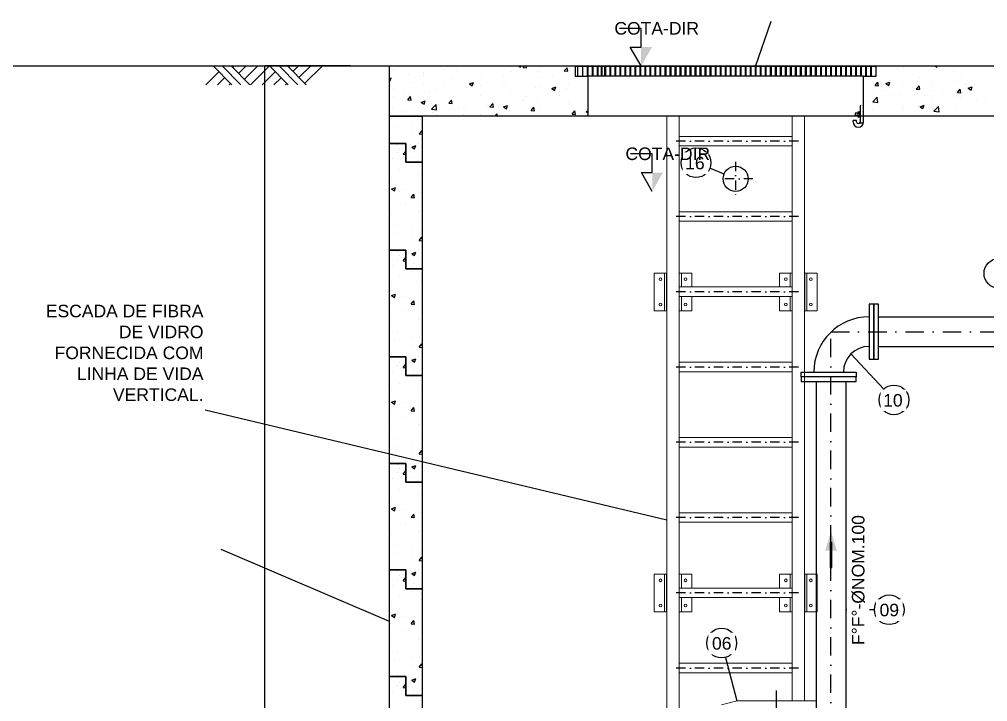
# Model space of a CAD drawing. Extents: x -160 to 364724, y -100 to 7353297.
# Drawn here: x 361505.7 to 361768, y 7349278.4 to 7349463.2 of the extents above; entities that cross this region are included whole.
import ezdxf
from ezdxf.enums import TextEntityAlignment as Align

# ---------------------------------------------------------------- set-up
doc = ezdxf.new("R2010")
doc.units = 0
doc.header["$LTSCALE"] = 5
for name, pattern in [('________________', [0]), ('HIDDEN', [0.375, 0.25, -0.125]), ('SGC_DASHDOT', [1, 0.5, -0.25, 0, -0.25])]:
    doc.linetypes.add(name, pattern=pattern)
for name, color, linetype in [('BOLA LM', 1, 'Continuous'), ('BOMBA', 1, 'Continuous'), ('FLANGES', 2, 'Continuous'), ('GER-SIMBOLOS', 1, 'Continuous'), ('PAREDE CONCRETO CORTE', 5, 'Continuous'), ('PAREDE-VISTA', 2, 'Continuous'), ('Q-PLATO', 5, 'Continuous'), ('SANC_COTAS', 1, 'Continuous'), ('SANC_TEXTO', 2, 'Continuous'), ('SGC-Conexoes (Linhas Externas)', 3, 'Continuous'), ('SGC-Eixos', 253, 'SGC_DASHDOT'), ('SGC-Tubos (Desenho Bifilar)', 3, 'Continuous'), ('TERRENO', 6, 'Continuous'), ('VEGETAÇÃO', 7, 'Continuous')]:
    doc.layers.add(name, color=color, linetype=linetype)
doc.layers.add('ESCADA', color=2, linetype='Continuous', lineweight=20)
doc.styles.add('R-80', font='arial.ttf')
doc.styles.get("Standard").update_dxf_attribs({"font": 'arial.ttf'})
doc.dimstyles.new('LEADER - 25', dxfattribs={"dimscale": 0.025, "dimtxt": 2, "dimasz": 1.5, "dimexe": 2, "dimexo": 1, "dimgap": 1, "dimtad": 1, "dimzin": 0, "dimtxsty": 'R-80', "dimcen": 0, "dimdle": 2, "dimclrd": 1, "dimclre": 1, "dimclrt": 2, "dimadec": 0, "dimazin": 0, "dimtfac": 0.5, "dimtmove": 2, "dimatfit": 3, "dimfxl": 1, "dimtolj": 1, "dimtzin": 0, "dimarcsym": 0})
doc.dimstyles.new('LEADER 25', dxfattribs={"dimscale": 0.025, "dimtxt": 2, "dimasz": 2, "dimexe": 2, "dimexo": 1, "dimgap": 1, "dimtad": 1, "dimdec": 0, "dimzin": 0, "dimdsep": 46, "dimtxsty": 'R-80', "dimcen": 0, "dimdle": 115, "dimclrd": 256, "dimclre": 256, "dimclrt": 256, "dimaunit": 1, "dimadec": 3, "dimazin": 0, "dimtfac": 0.5, "dimtdec": 0, "dimtmove": 2, "dimatfit": 3, "dimfxl": 1, "dimtolj": 1, "dimtzin": 0, "dimarcsym": 0})

msp = doc.modelspace()

# ---------------------------------------------------------------- hatches: boundary and pattern name
at = {"linetype": 'HIDDEN', "ltscale": 40}
for points in [[(361724.021, 7349319.257), (361725.595, 7349324.499), (361727.166, 7349319.256)], [(361725.362, 7349321.468), (361725.808, 7349321.456), (361725.807, 7349314.684), (361725.361, 7349314.695)]]:
    msp.add_hatch(color=256, dxfattribs=at).paths.add_polyline_path(points)

# ---------------------------------------------------------------- linework, layer by layer
for p, q in [((361725.362, 7349321.468), (361725.361, 7349314.695)), ((361725.808, 7349321.456), (361725.362, 7349321.468)), ((361725.807, 7349314.684), (361725.808, 7349321.456)), ((361725.361, 7349314.695), (361725.807, 7349314.684))]:
    msp.add_line(p, q, dxfattribs=at)
msp.add_solid([(361572.242, 7349450.52), (361572.246, 7349450.524), (361572.204, 7349450.558), (361572.208, 7349450.562)])
at = {"layer": 'BOLA LM'}
for p, q in [((361696.618, 7349421.247), (361692.755, 7349422.819)), ((361739.905, 7349363.027), (361731.003, 7349372.539)), ((361737.353, 7349303.274), (361729.602, 7349303.274)), ((361696.986, 7349290.348), (361700.048, 7349278.584))]:
    msp.add_line(p, q, dxfattribs=at)
for centre in [(361689.022, 7349424.338), (361771.083, 7349394.377), (361742.658, 7349360.085), (361741.382, 7349303.274), (361695.971, 7349294.248)]:
    msp.add_circle(centre, 4.03, dxfattribs=at)
at = {"layer": 'BOMBA'}
for p, q in [((361732.854, 7349437.779), (361732.174, 7349437.779)), ((361732.174, 7349437.779), (361732.174, 7349437.1)), ((361732.854, 7349438.106), (361732.854, 7349436.773)), ((361732.854, 7349438.106), (361733.329, 7349438.106)), ((361732.854, 7349437.773), (361733.329, 7349437.773)), ((361733.329, 7349438.153), (361733.329, 7349436.726)), ((361733.465, 7349438.153), (361733.329, 7349438.153)), ((361733.465, 7349439.614), (361733.465, 7349435.265)), ((361732.514, 7349435.741), (361731.563, 7349435.741)), ((361731.563, 7349435.401), (361731.563, 7349435.741)), ((361732.854, 7349437.1), (361732.174, 7349437.1)), ((361732.514, 7349435.401), (361732.514, 7349435.741)), ((361732.854, 7349437.106), (361733.329, 7349437.106)), ((361732.854, 7349436.773), (361733.329, 7349436.773)), ((361733.465, 7349436.726), (361733.329, 7349436.726)), ((361734.417, 7349435.401), (361734.417, 7349436.952)), ((361734.205, 7349435.061), (361733.669, 7349435.061))]:
    msp.add_line(p, q, dxfattribs=at)
at = {"layer": 'BOMBA', "linetype": '________________', "lineweight": 9}
for p, q in [((361700.048, 7349278.584), (361695.972, 7349277.492)), ((361700.048, 7349278.584), (361721.45, 7349278.584)), ((361721.584, 7349278.548), (361721.45, 7349278.584))]:
    msp.add_line(p, q, dxfattribs=at)
at = {"layer": 'BOMBA'}
for centre, radius, start, end in [((361732.922, 7349437.236), 0.544, 0, 90), ((361733.669, 7349439.614), 0.204, 90, 180), ((361734.213, 7349439.614), 0.204, 0, 90), ((361732.99, 7349435.401), 1.427, 180, 0), ((361732.99, 7349435.401), 0.476, 180, 0), ((361733.669, 7349435.265), 0.204, 180, 270), ((361734.205, 7349435.265), 0.204, 269.99997, 353.62064)]:
    msp.add_arc(centre, radius, start, end, dxfattribs=at)
at = {"layer": 'ESCADA'}
for p, q in [((361681.08, 7349436.952), (361681.08, 7349231.995)), ((361684.477, 7349436.952), (361684.477, 7349230.985)), ((361715.052, 7349436.952), (361715.052, 7349278.584)), ((361718.449, 7349436.952), (361718.449, 7349278.584)), ((361715.052, 7349431.449), (361684.477, 7349431.449)), ((361715.052, 7349428.867), (361684.477, 7349428.867)), ((361715.052, 7349411.065), (361684.477, 7349411.065)), ((361715.052, 7349408.483), (361684.477, 7349408.483)), ((361677.682, 7349394.452), (361681.08, 7349394.452)), ((361677.682, 7349384.261), (361677.682, 7349394.452)), ((361680.502, 7349384.261), (361680.502, 7349394.452)), ((361681.046, 7349384.261), (361681.046, 7349394.452)), ((361684.477, 7349394.452), (361687.874, 7349394.452)), ((361685.054, 7349390.681), (361685.054, 7349394.452)), ((361687.874, 7349394.452), (361687.874, 7349390.681)), ((361715.052, 7349394.452), (361711.655, 7349394.452)), ((361711.655, 7349394.452), (361711.655, 7349390.681)), ((361714.509, 7349390.681), (361714.509, 7349394.452)), ((361721.847, 7349394.452), (361718.449, 7349394.452)), ((361718.483, 7349384.261), (361718.483, 7349394.452)), ((361719.027, 7349384.261), (361719.027, 7349394.452)), ((361721.847, 7349384.261), (361721.847, 7349394.452)), ((361715.052, 7349390.681), (361684.477, 7349390.681)), ((361715.052, 7349388.099), (361684.477, 7349388.099)), ((361685.054, 7349384.261), (361685.054, 7349388.099)), ((361687.874, 7349388.099), (361687.874, 7349384.261)), ((361711.655, 7349388.099), (361711.655, 7349384.261)), ((361714.509, 7349384.261), (361714.509, 7349388.099)), ((361681.08, 7349384.261), (361677.682, 7349384.261)), ((361687.874, 7349384.261), (361684.477, 7349384.261)), ((361711.655, 7349384.261), (361715.052, 7349384.261)), ((361718.449, 7349384.261), (361721.847, 7349384.261)), ((361715.052, 7349370.298), (361684.477, 7349370.298)), ((361715.052, 7349367.716), (361684.477, 7349367.716)), ((361715.052, 7349349.914), (361684.477, 7349349.914)), ((361715.052, 7349347.332), (361684.477, 7349347.332)), ((361715.052, 7349329.531), (361684.477, 7349329.531)), ((361715.052, 7349326.949), (361684.477, 7349326.949)), ((361677.682, 7349312.918), (361681.08, 7349312.918)), ((361677.682, 7349302.726), (361677.682, 7349312.918)), ((361680.502, 7349302.726), (361680.502, 7349312.918)), ((361681.046, 7349302.726), (361681.046, 7349312.918)), ((361684.477, 7349312.918), (361687.874, 7349312.918)), ((361685.054, 7349309.147), (361685.054, 7349312.918)), ((361687.874, 7349312.918), (361687.874, 7349309.147)), ((361715.052, 7349312.918), (361711.655, 7349312.918)), ((361711.655, 7349312.918), (361711.655, 7349309.147)), ((361714.509, 7349309.147), (361714.509, 7349312.918)), ((361721.847, 7349312.918), (361718.449, 7349312.918)), ((361718.483, 7349302.726), (361718.483, 7349312.918)), ((361719.027, 7349302.726), (361719.027, 7349312.918)), ((361721.847, 7349302.726), (361721.847, 7349312.918)), ((361715.052, 7349309.147), (361684.477, 7349309.147)), ((361715.052, 7349306.565), (361684.477, 7349306.565)), ((361685.054, 7349302.726), (361685.054, 7349306.565)), ((361687.874, 7349306.565), (361687.874, 7349302.726)), ((361711.655, 7349306.565), (361711.655, 7349302.726)), ((361714.509, 7349302.726), (361714.509, 7349306.565)), ((361681.08, 7349302.726), (361677.682, 7349302.726)), ((361687.874, 7349302.726), (361684.477, 7349302.726)), ((361711.655, 7349302.726), (361715.052, 7349302.726)), ((361718.449, 7349302.726), (361721.847, 7349302.726)), ((361715.052, 7349288.763), (361684.477, 7349288.763)), ((361715.052, 7349286.182), (361684.477, 7349286.182))]:
    msp.add_line(p, q, dxfattribs=at)
for centre in [(361679.381, 7349392.771), (361686.175, 7349392.771), (361713.354, 7349392.771), (361720.148, 7349392.771), (361679.381, 7349385.942), (361686.175, 7349385.942), (361713.354, 7349385.942), (361720.148, 7349385.942), (361679.381, 7349311.237), (361686.175, 7349311.237), (361713.354, 7349311.237), (361720.148, 7349311.237), (361679.381, 7349304.408), (361686.175, 7349304.408), (361713.354, 7349304.408), (361720.148, 7349304.408)]:
    msp.add_circle(centre, 0.374, dxfattribs=at)
at = {"layer": 'FLANGES'}
for p, q in [((361737.195, 7349386.052), (361735.904, 7349386.052)), ((361735.904, 7349386.052), (361735.904, 7349371.104)), ((361738.486, 7349386.052), (361737.195, 7349386.052)), ((361737.195, 7349386.052), (361737.195, 7349371.104)), ((361737.195, 7349371.104), (361737.195, 7349386.052)), ((361738.486, 7349371.104), (361738.486, 7349386.052)), ((361735.904, 7349371.104), (361737.195, 7349371.104)), ((361737.195, 7349371.104), (361738.486, 7349371.104)), ((361717.49, 7349366.348), (361717.49, 7349367.639)), ((361717.49, 7349367.639), (361732.438, 7349367.639)), ((361732.438, 7349367.639), (361732.438, 7349366.348)), ((361717.49, 7349366.348), (361717.49, 7349365.057)), ((361732.438, 7349366.348), (361717.49, 7349366.348)), ((361732.438, 7349366.348), (361717.49, 7349366.348)), ((361717.49, 7349365.057), (361732.438, 7349365.057)), ((361732.438, 7349365.057), (361732.438, 7349366.348))]:
    msp.add_line(p, q, dxfattribs=at)
at = {"layer": 'GER-SIMBOLOS', "linetype": 'Continuous'}
for p, q in [((361674.153, 7349460.733), (361668.268, 7349460.733)), ((361674.153, 7349450.541), (361671.211, 7349455.637)), ((361671.211, 7349455.637), (361674.153, 7349455.637)), ((361677.155, 7349426.76), (361671.271, 7349426.76)), ((361677.155, 7349416.569), (361674.213, 7349421.664)), ((361674.213, 7349421.664), (361677.155, 7349421.664))]:
    msp.add_line(p, q, dxfattribs=at)
at = {"layer": 'GER-SIMBOLOS'}
for p, q in [((361674.153, 7349455.637), (361674.153, 7349460.733)), ((361556.237, 7349445.445), (361559.743, 7349448.951)), ((361563.264, 7349445.445), (361558.168, 7349450.541)), ((361565.741, 7349445.445), (361560.645, 7349450.541)), ((361568.182, 7349445.445), (361563.086, 7349450.541)), ((361563.597, 7349450.192), (361563.946, 7349450.541)), ((361565.179, 7349448.61), (361567.11, 7349450.541)), ((361566.762, 7349447.028), (361570.275, 7349450.541)), ((361568.344, 7349445.445), (361573.44, 7349450.541)), ((361571.524, 7349445.445), (361575.03, 7349448.951)), ((361578.536, 7349445.445), (361573.44, 7349450.541)), ((361581.156, 7349445.445), (361576.06, 7349450.541)), ((361583.418, 7349445.445), (361578.322, 7349450.541)), ((361579.84, 7349449.023), (361581.358, 7349450.541)), ((361581.423, 7349447.441), (361584.637, 7349450.541)), ((361583.005, 7349445.858), (361587.86, 7349450.541)), ((361559.401, 7349445.445), (361561.325, 7349447.369)), ((361562.566, 7349445.445), (361562.907, 7349445.786)), ((361574.689, 7349445.445), (361576.612, 7349447.369)), ((361577.853, 7349445.445), (361578.195, 7349445.786)), ((361677.155, 7349421.664), (361677.155, 7349426.76))]:
    msp.add_line(p, q, dxfattribs=at)
at = {"layer": 'GER-SIMBOLOS', "linetype": 'Continuous'}
for points in [[(361674.153, 7349455.637), (361677.095, 7349455.637), (361674.153, 7349450.541)], [(361677.155, 7349421.664), (361680.097, 7349421.664), (361677.155, 7349416.569)]]:
    msp.add_solid(points, dxfattribs=at)
at = {"layer": 'PAREDE CONCRETO CORTE'}
for p, q in [((361606, 7349436.952), (361606, 7349450.541)), ((361606, 7349450.541), (361656.279, 7349450.541)), ((361656.279, 7349450.541), (361656.279, 7349447.823)), ((361737.814, 7349447.823), (361737.814, 7349450.541)), ((361737.814, 7349450.541), (361793.474, 7349450.541)), ((361656.279, 7349447.823), (361659.677, 7349447.823)), ((361659.677, 7349447.823), (361659.677, 7349436.952)), ((361734.417, 7349436.952), (361734.417, 7349447.823)), ((361734.417, 7349447.823), (361737.814, 7349447.823)), ((361659.677, 7349436.952), (361606, 7349436.952)), ((361606, 7349429.538), (361606, 7349436.952)), ((361606, 7349436.952), (361610.416, 7349436.952)), ((361610.416, 7349436.952), (361610.416, 7349436.952)), ((361610.416, 7349436.952), (361614.833, 7349436.952)), ((361614.833, 7349436.952), (361614.833, 7349424.442)), ((361659.677, 7349436.952), (361659.677, 7349436.952)), ((361793.474, 7349436.952), (361734.417, 7349436.952)), ((361610.416, 7349429.538), (361606, 7349429.538)), ((361606, 7349400.661), (361606, 7349429.538)), ((361606, 7349429.538), (361610.416, 7349429.538)), ((361610.416, 7349424.442), (361610.416, 7349429.538)), ((361610.416, 7349429.538), (361610.416, 7349424.442)), ((361614.833, 7349424.442), (361610.416, 7349424.442)), ((361610.416, 7349424.442), (361614.833, 7349424.442)), ((361614.833, 7349424.442), (361614.833, 7349395.566)), ((361606, 7349371.785), (361606, 7349400.661)), ((361606, 7349400.661), (361610.416, 7349400.661)), ((361610.416, 7349400.661), (361606, 7349400.661)), ((361610.416, 7349400.661), (361610.416, 7349395.566)), ((361610.416, 7349395.566), (361610.416, 7349400.661)), ((361610.416, 7349395.566), (361614.833, 7349395.566)), ((361614.833, 7349395.566), (361610.416, 7349395.566)), ((361614.833, 7349395.566), (361614.833, 7349366.689)), ((361606, 7349342.908), (361606, 7349371.785)), ((361606, 7349371.785), (361610.416, 7349371.785)), ((361610.416, 7349371.785), (361606, 7349371.785)), ((361610.416, 7349371.785), (361610.416, 7349366.689)), ((361610.416, 7349366.689), (361610.416, 7349371.785)), ((361610.416, 7349366.689), (361614.833, 7349366.689)), ((361614.833, 7349366.689), (361610.416, 7349366.689)), ((361614.833, 7349366.689), (361614.833, 7349337.812)), ((361606, 7349314.031), (361606, 7349342.908)), ((361606, 7349342.908), (361610.416, 7349342.908)), ((361610.416, 7349342.908), (361606, 7349342.908)), ((361610.416, 7349342.908), (361610.416, 7349337.812)), ((361610.416, 7349337.812), (361610.416, 7349342.908)), ((361610.416, 7349337.812), (361614.833, 7349337.812)), ((361614.833, 7349337.812), (361610.416, 7349337.812)), ((361614.833, 7349337.812), (361614.833, 7349308.935)), ((361610.416, 7349314.031), (361606, 7349314.031)), ((361606, 7349285.154), (361606, 7349314.031)), ((361606, 7349314.031), (361610.416, 7349314.031)), ((361610.416, 7349308.935), (361610.416, 7349314.031)), ((361610.416, 7349314.031), (361610.416, 7349308.935)), ((361614.833, 7349308.935), (361610.416, 7349308.935)), ((361610.416, 7349308.935), (361614.833, 7349308.935)), ((361614.833, 7349308.935), (361614.833, 7349280.059)), ((361606, 7349256.278), (361606, 7349285.154)), ((361606, 7349285.154), (361610.416, 7349285.154)), ((361610.416, 7349285.154), (361606, 7349285.154)), ((361610.416, 7349285.154), (361610.416, 7349280.059)), ((361610.416, 7349280.059), (361610.416, 7349285.154)), ((361610.416, 7349280.059), (361614.833, 7349280.059)), ((361614.833, 7349280.059), (361610.416, 7349280.059)), ((361614.833, 7349280.059), (361614.833, 7349251.182))]:
    msp.add_line(p, q, dxfattribs=at)
at = {"layer": 'PAREDE-VISTA'}
for p, q in [((361656.279, 7349450.541), (361737.814, 7349450.541)), ((361656.279, 7349450.405), (361656.279, 7349450.541)), ((361737.814, 7349450.405), (361656.279, 7349450.405)), ((361657.027, 7349450.405), (361656.891, 7349450.405)), ((361656.891, 7349450.405), (361656.891, 7349447.823)), ((361657.027, 7349447.823), (361657.027, 7349450.405)), ((361658.386, 7349450.405), (361658.25, 7349450.405)), ((361658.25, 7349450.405), (361658.25, 7349447.823)), ((361658.386, 7349447.823), (361658.386, 7349450.405)), ((361659.609, 7349447.823), (361659.609, 7349450.405)), ((361659.609, 7349450.405), (361659.745, 7349450.405)), ((361659.745, 7349450.405), (361659.745, 7349447.823)), ((361660.968, 7349447.823), (361660.968, 7349450.405)), ((361660.968, 7349450.405), (361661.104, 7349450.405)), ((361661.104, 7349450.405), (361661.104, 7349447.823)), ((361662.327, 7349447.823), (361662.327, 7349450.405)), ((361662.327, 7349450.405), (361662.462, 7349450.405)), ((361662.462, 7349450.405), (361662.462, 7349447.823)), ((361663.386, 7349447.823), (361663.386, 7349450.405)), ((361663.386, 7349450.405), (361663.522, 7349450.405)), ((361663.522, 7349450.405), (361663.522, 7349447.823)), ((361664.365, 7349447.823), (361664.365, 7349450.405)), ((361664.365, 7349450.405), (361664.501, 7349450.405)), ((361664.501, 7349450.405), (361664.501, 7349447.823)), ((361665.724, 7349447.823), (361665.724, 7349450.405)), ((361665.724, 7349450.405), (361665.86, 7349450.405)), ((361665.724, 7349447.823), (361665.724, 7349450.405)), ((361665.724, 7349450.405), (361665.86, 7349450.405)), ((361665.86, 7349450.405), (361665.86, 7349447.823)), ((361665.86, 7349450.405), (361665.86, 7349447.823)), ((361667.083, 7349447.823), (361667.083, 7349450.405)), ((361667.083, 7349450.405), (361667.219, 7349450.405)), ((361667.219, 7349450.405), (361667.219, 7349447.823)), ((361668.442, 7349447.823), (361668.442, 7349450.405)), ((361668.442, 7349450.405), (361668.578, 7349450.405)), ((361668.578, 7349450.405), (361668.578, 7349447.823)), ((361669.801, 7349447.823), (361669.801, 7349450.405)), ((361669.801, 7349450.405), (361669.936, 7349450.405)), ((361669.936, 7349450.405), (361669.936, 7349447.823)), ((361671.159, 7349447.823), (361671.159, 7349450.405)), ((361671.159, 7349450.405), (361671.295, 7349450.405)), ((361671.295, 7349450.405), (361671.295, 7349447.823)), ((361672.518, 7349447.823), (361672.518, 7349450.405)), ((361672.518, 7349450.405), (361672.654, 7349450.405)), ((361672.654, 7349450.405), (361672.654, 7349447.823)), ((361673.877, 7349447.823), (361673.877, 7349450.405)), ((361673.877, 7349450.405), (361674.013, 7349450.405)), ((361674.013, 7349450.405), (361674.013, 7349447.823)), ((361675.236, 7349447.823), (361675.236, 7349450.405)), ((361675.236, 7349450.405), (361675.372, 7349450.405)), ((361675.372, 7349450.405), (361675.372, 7349447.823)), ((361676.595, 7349447.823), (361676.595, 7349450.405)), ((361676.595, 7349450.405), (361676.731, 7349450.405)), ((361676.731, 7349450.405), (361676.731, 7349447.823)), ((361677.954, 7349447.823), (361677.954, 7349450.405)), ((361677.954, 7349450.405), (361678.09, 7349450.405)), ((361678.09, 7349450.405), (361678.09, 7349447.823)), ((361679.313, 7349447.823), (361679.313, 7349450.405)), ((361679.313, 7349450.405), (361679.449, 7349450.405)), ((361679.449, 7349450.405), (361679.449, 7349447.823)), ((361680.672, 7349447.823), (361680.672, 7349450.405)), ((361680.672, 7349450.405), (361680.808, 7349450.405)), ((361680.808, 7349450.405), (361680.808, 7349447.823)), ((361682.031, 7349447.823), (361682.031, 7349450.405)), ((361682.031, 7349450.405), (361682.167, 7349450.405)), ((361682.167, 7349450.405), (361682.167, 7349447.823)), ((361683.39, 7349447.823), (361683.39, 7349450.405)), ((361683.39, 7349450.405), (361683.526, 7349450.405)), ((361683.526, 7349450.405), (361683.526, 7349447.823)), ((361684.749, 7349447.823), (361684.749, 7349450.405)), ((361684.749, 7349450.405), (361684.884, 7349450.405)), ((361684.884, 7349450.405), (361684.884, 7349447.823)), ((361686.107, 7349447.823), (361686.107, 7349450.405)), ((361686.107, 7349450.405), (361686.243, 7349450.405)), ((361686.243, 7349450.405), (361686.243, 7349447.823)), ((361687.466, 7349447.823), (361687.466, 7349450.405)), ((361687.466, 7349450.405), (361687.602, 7349450.405)), ((361687.602, 7349450.405), (361687.602, 7349447.823)), ((361688.825, 7349447.823), (361688.825, 7349450.405)), ((361688.825, 7349450.405), (361688.961, 7349450.405)), ((361688.961, 7349450.405), (361688.961, 7349447.823)), ((361690.184, 7349447.823), (361690.184, 7349450.405)), ((361690.184, 7349450.405), (361690.32, 7349450.405)), ((361690.32, 7349450.405), (361690.32, 7349447.823)), ((361691.543, 7349447.823), (361691.543, 7349450.405)), ((361691.543, 7349450.405), (361691.679, 7349450.405)), ((361691.679, 7349450.405), (361691.679, 7349447.823)), ((361692.902, 7349447.823), (361692.902, 7349450.405)), ((361692.902, 7349450.405), (361693.038, 7349450.405)), ((361693.038, 7349450.405), (361693.038, 7349447.823)), ((361694.261, 7349447.823), (361694.261, 7349450.405)), ((361694.261, 7349450.405), (361694.397, 7349450.405)), ((361694.397, 7349450.405), (361694.397, 7349447.823)), ((361695.62, 7349447.823), (361695.62, 7349450.405)), ((361695.62, 7349450.405), (361695.756, 7349450.405)), ((361695.756, 7349450.405), (361695.756, 7349447.823)), ((361696.979, 7349447.823), (361696.979, 7349450.405)), ((361696.979, 7349450.405), (361697.115, 7349450.405)), ((361697.115, 7349450.405), (361697.115, 7349447.823)), ((361698.338, 7349447.823), (361698.338, 7349450.405)), ((361698.338, 7349450.405), (361698.473, 7349450.405)), ((361698.473, 7349450.405), (361698.473, 7349447.823)), ((361699.697, 7349447.823), (361699.697, 7349450.405)), ((361699.697, 7349450.405), (361699.832, 7349450.405)), ((361699.832, 7349450.405), (361699.832, 7349447.823)), ((361701.055, 7349447.823), (361701.055, 7349450.405)), ((361701.055, 7349450.405), (361701.191, 7349450.405)), ((361701.191, 7349450.405), (361701.191, 7349447.823)), ((361702.414, 7349447.823), (361702.414, 7349450.405)), ((361702.414, 7349450.405), (361702.55, 7349450.405)), ((361702.55, 7349450.405), (361702.55, 7349447.823)), ((361703.773, 7349447.823), (361703.773, 7349450.405)), ((361703.773, 7349450.405), (361703.909, 7349450.405)), ((361703.909, 7349450.405), (361703.909, 7349447.823)), ((361705.132, 7349447.823), (361705.132, 7349450.405)), ((361705.132, 7349450.405), (361705.268, 7349450.405)), ((361705.268, 7349450.405), (361705.268, 7349447.823)), ((361706.491, 7349447.823), (361706.491, 7349450.405)), ((361706.491, 7349450.405), (361706.627, 7349450.405)), ((361706.627, 7349450.405), (361706.627, 7349447.823)), ((361707.85, 7349447.823), (361707.85, 7349450.405)), ((361707.85, 7349450.405), (361707.986, 7349450.405)), ((361707.986, 7349450.405), (361707.986, 7349447.823)), ((361709.209, 7349447.823), (361709.209, 7349450.405)), ((361709.209, 7349450.405), (361709.345, 7349450.405)), ((361709.345, 7349450.405), (361709.345, 7349447.823)), ((361710.568, 7349447.823), (361710.568, 7349450.405)), ((361710.568, 7349450.405), (361710.704, 7349450.405)), ((361710.704, 7349450.405), (361710.704, 7349447.823)), ((361711.927, 7349447.823), (361711.927, 7349450.405)), ((361711.927, 7349450.405), (361712.063, 7349450.405)), ((361712.063, 7349450.405), (361712.063, 7349447.823)), ((361713.286, 7349447.823), (361713.286, 7349450.405)), ((361713.286, 7349450.405), (361713.421, 7349450.405)), ((361713.421, 7349450.405), (361713.421, 7349447.823)), ((361714.644, 7349447.823), (361714.644, 7349450.405)), ((361714.644, 7349450.405), (361714.78, 7349450.405)), ((361714.78, 7349450.405), (361714.78, 7349447.823)), ((361716.003, 7349447.823), (361716.003, 7349450.405)), ((361716.003, 7349450.405), (361716.139, 7349450.405)), ((361716.139, 7349450.405), (361716.139, 7349447.823)), ((361717.362, 7349447.823), (361717.362, 7349450.405)), ((361717.362, 7349450.405), (361717.498, 7349450.405)), ((361717.498, 7349450.405), (361717.498, 7349447.823)), ((361718.721, 7349447.823), (361718.721, 7349450.405)), ((361718.721, 7349450.405), (361718.857, 7349450.405)), ((361718.857, 7349450.405), (361718.857, 7349447.823)), ((361720.08, 7349447.823), (361720.08, 7349450.405)), ((361720.08, 7349450.405), (361720.216, 7349450.405)), ((361720.216, 7349450.405), (361720.216, 7349447.823)), ((361721.439, 7349447.823), (361721.439, 7349450.405)), ((361721.439, 7349450.405), (361721.575, 7349450.405)), ((361721.575, 7349450.405), (361721.575, 7349447.823)), ((361722.798, 7349447.823), (361722.798, 7349450.405)), ((361722.798, 7349450.405), (361722.934, 7349450.405)), ((361722.934, 7349450.405), (361722.934, 7349447.823)), ((361724.157, 7349447.823), (361724.157, 7349450.405)), ((361724.157, 7349450.405), (361724.293, 7349450.405)), ((361724.293, 7349450.405), (361724.293, 7349447.823)), ((361725.516, 7349447.823), (361725.516, 7349450.405)), ((361725.516, 7349450.405), (361725.652, 7349450.405)), ((361725.652, 7349450.405), (361725.652, 7349447.823)), ((361726.875, 7349447.823), (361726.875, 7349450.405)), ((361726.875, 7349450.405), (361727.011, 7349450.405)), ((361727.011, 7349450.405), (361727.011, 7349447.823)), ((361728.234, 7349447.823), (361728.234, 7349450.405)), ((361728.234, 7349450.405), (361728.369, 7349450.405)), ((361728.369, 7349450.405), (361728.369, 7349447.823)), ((361729.592, 7349447.823), (361729.592, 7349450.405)), ((361729.592, 7349450.405), (361729.728, 7349450.405)), ((361729.728, 7349450.405), (361729.728, 7349447.823)), ((361730.951, 7349447.823), (361730.951, 7349450.405)), ((361730.951, 7349450.405), (361731.087, 7349450.405)), ((361731.087, 7349450.405), (361731.087, 7349447.823)), ((361732.31, 7349447.823), (361732.31, 7349450.405)), ((361732.31, 7349450.405), (361732.446, 7349450.405)), ((361732.446, 7349450.405), (361732.446, 7349447.823)), ((361733.669, 7349447.823), (361733.669, 7349450.405)), ((361733.669, 7349450.405), (361733.805, 7349450.405)), ((361733.805, 7349450.405), (361733.805, 7349447.823)), ((361735.028, 7349447.823), (361735.028, 7349450.405)), ((361735.028, 7349450.405), (361735.164, 7349450.405)), ((361735.164, 7349450.405), (361735.164, 7349447.823)), ((361736.387, 7349447.823), (361736.387, 7349450.405)), ((361736.387, 7349450.405), (361736.523, 7349450.405)), ((361736.523, 7349450.405), (361736.523, 7349447.823)), ((361737.814, 7349450.541), (361737.814, 7349450.405)), ((361656.891, 7349447.823), (361657.027, 7349447.823)), ((361658.25, 7349447.823), (361658.386, 7349447.823)), ((361659.745, 7349447.823), (361659.609, 7349447.823)), ((361734.417, 7349447.823), (361659.677, 7349447.823)), ((361661.104, 7349447.823), (361660.968, 7349447.823)), ((361662.462, 7349447.823), (361662.327, 7349447.823)), ((361663.522, 7349447.823), (361663.386, 7349447.823)), ((361664.501, 7349447.823), (361664.365, 7349447.823)), ((361665.86, 7349447.823), (361665.724, 7349447.823)), ((361665.86, 7349447.823), (361665.724, 7349447.823)), ((361667.219, 7349447.823), (361667.083, 7349447.823)), ((361668.578, 7349447.823), (361668.442, 7349447.823)), ((361669.936, 7349447.823), (361669.801, 7349447.823)), ((361671.295, 7349447.823), (361671.159, 7349447.823)), ((361672.654, 7349447.823), (361672.518, 7349447.823)), ((361674.013, 7349447.823), (361673.877, 7349447.823)), ((361675.372, 7349447.823), (361675.236, 7349447.823)), ((361676.731, 7349447.823), (361676.595, 7349447.823)), ((361678.09, 7349447.823), (361677.954, 7349447.823)), ((361679.449, 7349447.823), (361679.313, 7349447.823)), ((361680.808, 7349447.823), (361680.672, 7349447.823)), ((361682.167, 7349447.823), (361682.031, 7349447.823)), ((361683.526, 7349447.823), (361683.39, 7349447.823)), ((361684.884, 7349447.823), (361684.749, 7349447.823)), ((361686.243, 7349447.823), (361686.107, 7349447.823)), ((361687.602, 7349447.823), (361687.466, 7349447.823)), ((361688.961, 7349447.823), (361688.825, 7349447.823)), ((361690.32, 7349447.823), (361690.184, 7349447.823)), ((361691.679, 7349447.823), (361691.543, 7349447.823)), ((361693.038, 7349447.823), (361692.902, 7349447.823)), ((361694.397, 7349447.823), (361694.261, 7349447.823)), ((361695.756, 7349447.823), (361695.62, 7349447.823)), ((361697.115, 7349447.823), (361696.979, 7349447.823)), ((361698.473, 7349447.823), (361698.338, 7349447.823)), ((361699.832, 7349447.823), (361699.697, 7349447.823)), ((361701.191, 7349447.823), (361701.055, 7349447.823)), ((361702.55, 7349447.823), (361702.414, 7349447.823)), ((361703.909, 7349447.823), (361703.773, 7349447.823)), ((361705.268, 7349447.823), (361705.132, 7349447.823)), ((361706.627, 7349447.823), (361706.491, 7349447.823)), ((361707.986, 7349447.823), (361707.85, 7349447.823)), ((361709.345, 7349447.823), (361709.209, 7349447.823)), ((361710.704, 7349447.823), (361710.568, 7349447.823)), ((361712.063, 7349447.823), (361711.927, 7349447.823)), ((361713.421, 7349447.823), (361713.286, 7349447.823)), ((361714.78, 7349447.823), (361714.644, 7349447.823)), ((361716.139, 7349447.823), (361716.003, 7349447.823)), ((361717.498, 7349447.823), (361717.362, 7349447.823)), ((361718.857, 7349447.823), (361718.721, 7349447.823)), ((361720.216, 7349447.823), (361720.08, 7349447.823)), ((361721.575, 7349447.823), (361721.439, 7349447.823)), ((361722.934, 7349447.823), (361722.798, 7349447.823)), ((361724.293, 7349447.823), (361724.157, 7349447.823)), ((361725.652, 7349447.823), (361725.516, 7349447.823)), ((361727.011, 7349447.823), (361726.875, 7349447.823)), ((361728.369, 7349447.823), (361728.234, 7349447.823)), ((361729.728, 7349447.823), (361729.592, 7349447.823)), ((361731.087, 7349447.823), (361730.951, 7349447.823)), ((361732.446, 7349447.823), (361732.31, 7349447.823)), ((361733.805, 7349447.823), (361733.669, 7349447.823)), ((361735.164, 7349447.823), (361735.028, 7349447.823)), ((361736.523, 7349447.823), (361736.387, 7349447.823)), ((361734.417, 7349436.952), (361659.677, 7349436.952))]:
    msp.add_line(p, q, dxfattribs=at)
at = {"layer": 'Q-PLATO'}
msp.add_circle((361476.319, 7349234.441), 463.496, dxfattribs=at)
at = {"layer": 'SANC_COTAS'}
for p, q in [((361595.431, 7349450.541), (361572.175, 7349450.541)), ((361572.225, 7349217.439), (361572.225, 7349450.591))]:
    msp.add_line(p, q, dxfattribs=at)
at = {"layer": 'SGC-Conexoes (Linhas Externas)'}
for radius in [14.948, 6.93]:
    msp.add_arc((361735.904, 7349367.639), radius, 90, 180, dxfattribs=at)
at = {"layer": 'SGC-Eixos'}
for p, q in [((361716.751, 7349430.158), (361682.778, 7349430.158)), ((361699.764, 7349424.581), (361699.764, 7349415.396)), ((361704.449, 7349419.966), (361695.644, 7349419.966)), ((361716.751, 7349409.774), (361682.778, 7349409.774)), ((361716.751, 7349389.39), (361682.778, 7349389.39)), ((361716.751, 7349369.007), (361682.778, 7349369.007)), ((361716.751, 7349348.623), (361682.778, 7349348.623)), ((361716.751, 7349328.24), (361682.778, 7349328.24)), ((361716.751, 7349307.856), (361682.778, 7349307.856)), ((361716.751, 7349287.473), (361682.778, 7349287.473))]:
    msp.add_line(p, q, dxfattribs=at)
at = {"layer": 'SGC-Eixos', "ltscale": 2}
for p, q in [((361725.584, 7349169.658), (361725.584, 7349378.578)), ((361725.584, 7349378.578), (361842.012, 7349378.578)), ((361710.749, 7349281.395), (361710.749, 7349186.532))]:
    msp.add_line(p, q, dxfattribs=at)
at = {"layer": 'SGC-Tubos (Desenho Bifilar)'}
for p, q in [((361738.486, 7349382.596), (361784.696, 7349382.596)), ((361738.486, 7349374.578), (361784.696, 7349374.578)), ((361721.584, 7349365.057), (361721.584, 7349266.262)), ((361729.602, 7349365.057), (361729.602, 7349266.262))]:
    msp.add_line(p, q, dxfattribs=at)
msp.add_circle((361699.764, 7349419.966), 3.397, dxfattribs=at)
at = {"layer": 'TERRENO'}
msp.add_line((361285.749, 7349450.541), (361606, 7349450.541), dxfattribs=at)
at = {"layer": 'VEGETAÇÃO', "color": 1, "linetype": 'Continuous'}
for p, q in [((361607.201, 7349449.673), (361607.201, 7349449.673)), ((361611.23, 7349448.322), (361611.23, 7349448.322)), ((361615.118, 7349448.834), (361615.118, 7349448.834)), ((361621.001, 7349449.608), (361621.001, 7349449.608)), ((361624.189, 7349449.445), (361624.189, 7349449.445)), ((361638.967, 7349448.92), (361638.967, 7349448.92)), ((361640.914, 7349450.541), (361641.458, 7349450.174)), ((361641.458, 7349450.174), (361641.581, 7349450.541)), ((361642.186, 7349450.157), (361642.508, 7349450.541)), ((361642.186, 7349450.157), (361643.114, 7349450.076)), ((361643.115, 7349450.076), (361643.029, 7349450.541)), ((361646.027, 7349449.144), (361646.027, 7349449.144)), ((361646.942, 7349450.013), (361646.942, 7349450.013)), ((361653.327, 7349449.182), (361654.075, 7349450.074)), ((361653.327, 7349449.182), (361654.255, 7349449.101)), ((361654.256, 7349449.101), (361654.076, 7349450.075)), ((361656.075, 7349448.638), (361656.075, 7349448.638)), ((361743.683, 7349449.911), (361743.683, 7349449.911)), ((361745.247, 7349450.181), (361745.247, 7349450.181)), ((361753.839, 7349450.541), (361754.283, 7349450.242)), ((361754.283, 7349450.242), (361754.384, 7349450.541)), ((361758.701, 7349448.979), (361758.701, 7349448.979)), ((361767.759, 7349450.534), (361767.759, 7349450.534)), ((361606, 7349447.193), (361606.4, 7349447.347)), ((361606, 7349446.466), (361606.086, 7349446.408)), ((361606.072, 7349446.335), (361606.072, 7349446.335)), ((361606.086, 7349446.408), (361606.4, 7349447.347)), ((361612.487, 7349446.151), (361612.487, 7349446.151)), ((361615.079, 7349445.667), (361615.079, 7349445.667)), ((361615.131, 7349447.89), (361615.131, 7349447.89)), ((361620.779, 7349445.8), (361620.779, 7349445.8)), ((361623.054, 7349446.761), (361623.054, 7349446.761)), ((361627.635, 7349445.685), (361628.722, 7349446.103)), ((361627.635, 7349445.686), (361628.407, 7349445.164)), ((361627.911, 7349446.034), (361627.911, 7349446.034)), ((361628.407, 7349445.164), (361628.722, 7349446.103)), ((361630.9, 7349447.755), (361630.9, 7349447.755)), ((361636.495, 7349446.06), (361636.495, 7349446.06)), ((361636.969, 7349447.589), (361636.969, 7349447.589)), ((361646.304, 7349447.351), (361646.304, 7349447.351)), ((361650.193, 7349447.863), (361650.193, 7349447.863)), ((361654.598, 7349445.837), (361654.598, 7349445.837)), ((361737.572, 7349445.27), (361738.321, 7349446.163)), ((361738.501, 7349445.189), (361738.321, 7349446.163)), ((361740.46, 7349445.753), (361741.547, 7349446.171)), ((361740.46, 7349445.753), (361741.233, 7349445.232)), ((361740.585, 7349445.869), (361740.585, 7349445.869)), ((361741.233, 7349445.232), (361741.547, 7349446.171)), ((361749.643, 7349447.424), (361749.643, 7349447.424)), ((361752.903, 7349446.004), (361752.903, 7349446.004)), ((361759.177, 7349446.363), (361759.177, 7349446.363)), ((361760.971, 7349447.169), (361760.971, 7349447.169)), ((361607.012, 7349444.503), (361607.012, 7349444.503)), ((361616.914, 7349443.482), (361616.914, 7349443.482)), ((361618.852, 7349444.479), (361618.852, 7349444.479)), ((361626.724, 7349444.774), (361626.724, 7349444.774)), ((361629.07, 7349445.45), (361629.07, 7349445.45)), ((361630.612, 7349445.285), (361630.612, 7349445.285)), ((361637.362, 7349445.1), (361637.362, 7349445.1)), ((361638.778, 7349443.749), (361638.778, 7349443.749)), ((361645.653, 7349444.749), (361645.653, 7349444.749)), ((361646.753, 7349444.843), (361646.753, 7349444.843)), ((361649.957, 7349444.442), (361651.044, 7349444.859)), ((361649.957, 7349444.442), (361650.729, 7349443.92)), ((361650.729, 7349443.92), (361651.044, 7349444.859)), ((361651.959, 7349443.708), (361651.959, 7349443.708)), ((361653.945, 7349444.399), (361653.945, 7349444.399)), ((361737.083, 7349443.916), (361737.083, 7349443.916)), ((361737.572, 7349445.27), (361738.5, 7349445.189)), ((361739.304, 7349444.938), (361739.304, 7349444.938)), ((361739.597, 7349443.785), (361739.597, 7349443.785)), ((361745.058, 7349445.01), (361745.058, 7349445.01)), ((361747.596, 7349444.587), (361747.596, 7349444.587)), ((361748.713, 7349444.296), (361749.461, 7349445.188)), ((361748.713, 7349444.296), (361749.641, 7349444.214)), ((361749.406, 7349445.077), (361749.406, 7349445.077)), ((361749.641, 7349444.215), (361749.462, 7349445.188)), ((361753.295, 7349445.589), (361753.295, 7349445.589)), ((361753.365, 7349444.014), (361753.365, 7349444.014)), ((361755.887, 7349444.237), (361755.887, 7349444.237)), ((361759.853, 7349443.321), (361760.602, 7349444.213)), ((361759.853, 7349443.321), (361760.782, 7349443.24)), ((361760.782, 7349443.24), (361760.602, 7349444.213)), ((361762.423, 7349445.569), (361762.423, 7349445.569)), ((361762.782, 7349444.509), (361763.869, 7349444.927)), ((361762.782, 7349444.509), (361763.554, 7349443.988)), ((361763.554, 7349443.988), (361763.869, 7349444.927)), ((361764.179, 7349443.887), (361764.179, 7349443.887)), ((361607.144, 7349442.196), (361607.144, 7349442.196)), ((361609.794, 7349442.925), (361609.794, 7349442.925)), ((361610.919, 7349441.398), (361611.668, 7349442.29)), ((361610.919, 7349441.398), (361611.847, 7349441.316)), ((361611.032, 7349442.708), (361611.032, 7349442.708)), ((361611.848, 7349441.317), (361611.669, 7349442.29)), ((361614.584, 7349440.676), (361615.672, 7349441.093)), ((361614.584, 7349440.676), (361615.357, 7349440.155)), ((361614.89, 7349440.497), (361614.89, 7349440.497)), ((361615.357, 7349440.155), (361615.672, 7349441.093)), ((361622.06, 7349440.423), (361622.808, 7349441.315)), ((361622.06, 7349440.423), (361622.988, 7349440.342)), ((361622.989, 7349440.342), (361622.809, 7349441.315)), ((361622.865, 7349441.59), (361622.865, 7349441.59)), ((361630.711, 7349442.585), (361630.711, 7349442.585)), ((361633.843, 7349440.599), (361633.843, 7349440.599)), ((361642.218, 7349441.225), (361642.218, 7349441.225)), ((361642.901, 7349442.154), (361642.901, 7349442.154)), ((361646.107, 7349441.737), (361646.107, 7349441.737)), ((361651.989, 7349442.512), (361651.989, 7349442.512)), ((361654.41, 7349440.667), (361654.41, 7349440.667)), ((361735.248, 7349440.904), (361735.248, 7349440.904)), ((361736.907, 7349440.86), (361738.117, 7349442.121)), ((361736.907, 7349440.86), (361738.288, 7349440.646)), ((361738.288, 7349440.646), (361738.117, 7349442.121)), ((361742.579, 7349442.851), (361742.579, 7349442.851)), ((361744.307, 7349442.459), (361744.307, 7349442.459)), ((361750.871, 7349442.501), (361750.871, 7349442.501)), ((361752.714, 7349440.834), (361752.714, 7349440.834)), ((361759.162, 7349442.151), (361759.162, 7349442.151)), ((361760.782, 7349441.998), (361760.782, 7349441.998)), ((361764.901, 7349441.528), (361764.901, 7349441.528)), ((361767.454, 7349441.8), (361767.454, 7349441.8)), ((361606.823, 7349439.332), (361606.823, 7349439.332)), ((361609.463, 7349438.214), (361609.463, 7349438.214)), ((361617.38, 7349438.88), (361618.59, 7349440.141)), ((361617.38, 7349438.879), (361618.761, 7349438.665)), ((361617.754, 7349437.863), (361617.754, 7349437.863)), ((361618.761, 7349438.666), (361618.59, 7349440.141)), ((361622.638, 7349438.647), (361622.638, 7349438.647)), ((361624.784, 7349439.044), (361624.784, 7349439.044)), ((361626.526, 7349439.159), (361626.526, 7349439.159)), ((361632.409, 7349439.934), (361632.409, 7349439.934)), ((361633.2, 7349439.448), (361633.949, 7349440.341)), ((361633.2, 7349439.448), (361634.129, 7349439.367)), ((361634.13, 7349439.367), (361633.95, 7349440.341)), ((361636.906, 7349439.432), (361637.994, 7349439.849)), ((361636.906, 7349439.432), (361637.679, 7349438.911)), ((361637.679, 7349438.911), (361637.994, 7349439.849)), ((361638.589, 7349438.579), (361638.589, 7349438.579)), ((361644.341, 7349438.474), (361645.09, 7349439.366)), ((361644.341, 7349438.474), (361645.27, 7349438.392)), ((361645.27, 7349438.392), (361645.091, 7349439.366)), ((361646.564, 7349439.672), (361646.564, 7349439.672)), ((361655.482, 7349437.499), (361656.231, 7349438.391)), ((361656.411, 7349437.418), (361656.231, 7349438.391)), ((361659.228, 7349438.188), (361659.677, 7349438.36)), ((361659.228, 7349438.188), (361659.677, 7349437.885)), ((361736.894, 7349438.746), (361736.894, 7349438.746)), ((361744.869, 7349439.84), (361744.869, 7349439.84)), ((361745.32, 7349438.951), (361745.32, 7349438.951)), ((361749.209, 7349439.462), (361749.209, 7349439.462)), ((361749.731, 7349439.5), (361750.819, 7349439.917)), ((361749.731, 7349439.5), (361750.504, 7349438.978)), ((361750.504, 7349438.978), (361750.819, 7349439.917)), ((361753.484, 7349438.289), (361754.693, 7349439.55)), ((361753.484, 7349438.289), (361754.865, 7349438.075)), ((361754.865, 7349438.075), (361754.693, 7349439.55)), ((361755.091, 7349440.237), (361755.091, 7349440.237)), ((361759.297, 7349438.578), (361759.297, 7349438.578)), ((361608.163, 7349436.27), (361608.163, 7349436.27)), ((361612.828, 7349437.356), (361612.828, 7349437.356)), ((361615.726, 7349437.489), (361615.726, 7349437.489)), ((361626.046, 7349437.513), (361626.046, 7349437.513)), ((361630.522, 7349437.414), (361630.522, 7349437.414)), ((361634.337, 7349437.163), (361634.337, 7349437.163)), ((361634.574, 7349436.952), (361635.166, 7349437.57)), ((361635.238, 7349436.952), (361635.166, 7349437.57)), ((361655.482, 7349437.499), (361656.41, 7349437.418)), ((361657.712, 7349437.677), (361657.712, 7349437.677)), ((361735.511, 7349437.659), (361735.511, 7349437.659)), ((361736.214, 7349437.042), (361736.214, 7349437.042)), ((361750.239, 7349437.023), (361750.239, 7349437.023)), ((361607.342, 7349434.071), (361607.342, 7349434.071)), ((361611.885, 7349432.859), (361611.885, 7349432.859)), ((361611.997, 7349434.988), (361611.997, 7349434.988)), ((361613.98, 7349432.12), (361614.729, 7349433.012)), ((361614.037, 7349434.799), (361614.037, 7349434.799)), ((361614.833, 7349432.466), (361614.732, 7349433.013)), ((361613.98, 7349432.12), (361614.833, 7349432.045)), ((361608.256, 7349429.272), (361608.256, 7349429.272)), ((361608.761, 7349428.038), (361608.761, 7349428.038)), ((361609.67, 7349426.61), (361610.416, 7349427.499)), ((361610.316, 7349428.481), (361610.416, 7349428.519)), ((361610.316, 7349428.481), (361610.416, 7349428.414)), ((361611.799, 7349429.374), (361611.799, 7349429.374)), ((361612.029, 7349428.578), (361613.117, 7349428.995)), ((361612.029, 7349428.578), (361612.802, 7349428.057)), ((361612.802, 7349428.057), (361613.117, 7349428.996)), ((361613.848, 7349429.628), (361613.848, 7349429.628)), ((361606.725, 7349425.44), (361606.725, 7349425.44)), ((361608.209, 7349427.061), (361608.209, 7349427.061)), ((361609.67, 7349426.61), (361610.416, 7349426.544)), ((361612.609, 7349425.784), (361612.609, 7349425.784)), ((361608.563, 7349422.424), (361608.563, 7349422.424)), ((361611.931, 7349423.651), (361611.931, 7349423.651)), ((361613.659, 7349424.458), (361613.659, 7349424.458)), ((361614.446, 7349423.198), (361614.446, 7349423.198)), ((361606.536, 7349420.27), (361606.536, 7349420.27)), ((361613.457, 7349421.026), (361613.457, 7349421.026)), ((361614.603, 7349421.434), (361614.603, 7349421.434)), ((361606.537, 7349417.218), (361607.624, 7349417.635)), ((361606.537, 7349417.218), (361607.31, 7349416.697)), ((361607.31, 7349416.697), (361607.625, 7349417.636)), ((361610.36, 7349417.072), (361610.36, 7349417.072)), ((361606.347, 7349415.099), (361606.347, 7349415.099)), ((361608.805, 7349416.66), (361608.805, 7349416.66)), ((361611.825, 7349414.926), (361612.574, 7349415.819)), ((361611.825, 7349414.926), (361612.753, 7349414.845)), ((361612.756, 7349414.846), (361612.577, 7349415.819)), ((361614.415, 7349416.264), (361614.415, 7349416.264)), ((361610.432, 7349413.089), (361610.432, 7349413.089)), ((361606.158, 7349409.928), (361606.158, 7349409.928)), ((361606.274, 7349410.946), (361606.274, 7349410.946)), ((361613.707, 7349411.003), (361613.707, 7349411.003)), ((361614.226, 7349411.093), (361614.226, 7349411.093)), ((361608.163, 7349407.393), (361608.163, 7349407.393)), ((361607.342, 7349405.194), (361607.342, 7349405.194)), ((361611.885, 7349403.982), (361611.885, 7349403.982)), ((361611.997, 7349406.111), (361611.997, 7349406.111)), ((361613.98, 7349403.243), (361614.729, 7349404.135)), ((361614.037, 7349405.922), (361614.037, 7349405.922)), ((361614.833, 7349403.589), (361614.732, 7349404.136)), ((361613.98, 7349403.243), (361614.833, 7349403.169)), ((361608.256, 7349400.395), (361608.256, 7349400.395)), ((361608.761, 7349399.161), (361608.761, 7349399.161)), ((361609.67, 7349397.733), (361610.416, 7349398.623)), ((361610.316, 7349399.604), (361610.416, 7349399.643)), ((361610.316, 7349399.605), (361610.416, 7349399.537)), ((361611.799, 7349400.497), (361611.799, 7349400.497)), ((361612.029, 7349399.701), (361613.117, 7349400.118)), ((361612.029, 7349399.701), (361612.802, 7349399.18)), ((361612.802, 7349399.18), (361613.117, 7349400.119)), ((361613.848, 7349400.752), (361613.848, 7349400.752)), ((361606.725, 7349396.563), (361606.725, 7349396.563)), ((361608.209, 7349398.184), (361608.209, 7349398.184)), ((361609.67, 7349397.733), (361610.416, 7349397.668)), ((361612.609, 7349396.907), (361612.609, 7349396.907)), ((361608.563, 7349393.547), (361608.563, 7349393.547)), ((361611.931, 7349394.774), (361611.931, 7349394.774)), ((361613.659, 7349395.581), (361613.659, 7349395.581)), ((361614.446, 7349394.322), (361614.446, 7349394.322)), ((361606.536, 7349391.393), (361606.536, 7349391.393)), ((361613.457, 7349392.15), (361613.457, 7349392.15)), ((361614.603, 7349392.557), (361614.603, 7349392.557)), ((361606.537, 7349388.341), (361607.624, 7349388.758)), ((361606.537, 7349388.341), (361607.31, 7349387.82)), ((361607.31, 7349387.82), (361607.625, 7349388.759)), ((361610.36, 7349388.195), (361610.36, 7349388.195)), ((361606.347, 7349386.222), (361606.347, 7349386.222)), ((361608.805, 7349387.784), (361608.805, 7349387.784)), ((361611.825, 7349386.05), (361612.574, 7349386.942)), ((361611.825, 7349386.05), (361612.753, 7349385.968)), ((361612.756, 7349385.969), (361612.577, 7349386.943)), ((361614.415, 7349387.387), (361614.415, 7349387.387)), ((361610.432, 7349384.213), (361610.432, 7349384.213)), ((361606.158, 7349381.052), (361606.158, 7349381.052)), ((361606.274, 7349382.069), (361606.274, 7349382.069)), ((361613.707, 7349382.126), (361613.707, 7349382.126)), ((361614.226, 7349382.216), (361614.226, 7349382.216)), ((361608.163, 7349378.516), (361608.163, 7349378.516)), ((361607.342, 7349376.317), (361607.342, 7349376.317)), ((361611.885, 7349375.106), (361611.885, 7349375.106)), ((361611.997, 7349377.235), (361611.997, 7349377.235)), ((361613.98, 7349374.366), (361614.729, 7349375.259)), ((361614.037, 7349377.046), (361614.037, 7349377.046)), ((361614.833, 7349374.712), (361614.732, 7349375.259)), ((361613.98, 7349374.366), (361614.833, 7349374.292)), ((361608.256, 7349371.518), (361608.256, 7349371.518)), ((361608.761, 7349370.285), (361608.761, 7349370.285)), ((361609.67, 7349368.856), (361610.416, 7349369.746)), ((361610.316, 7349370.727), (361610.416, 7349370.766)), ((361610.316, 7349370.728), (361610.416, 7349370.66)), ((361611.799, 7349371.62), (361611.799, 7349371.62)), ((361612.029, 7349370.824), (361613.117, 7349371.242)), ((361612.029, 7349370.825), (361612.802, 7349370.304)), ((361612.802, 7349370.303), (361613.117, 7349371.242)), ((361613.848, 7349371.875), (361613.848, 7349371.875)), ((361606.725, 7349367.687), (361606.725, 7349367.687)), ((361608.209, 7349369.308), (361608.209, 7349369.308)), ((361609.67, 7349368.856), (361610.416, 7349368.791)), ((361612.609, 7349368.03), (361612.609, 7349368.03)), ((361608.563, 7349364.67), (361608.563, 7349364.67)), ((361611.931, 7349365.897), (361611.931, 7349365.897)), ((361613.659, 7349366.704), (361613.659, 7349366.704)), ((361614.446, 7349365.445), (361614.446, 7349365.445)), ((361606.536, 7349362.516), (361606.536, 7349362.516)), ((361613.457, 7349363.273), (361613.457, 7349363.273)), ((361614.603, 7349363.681), (361614.603, 7349363.681)), ((361606.537, 7349359.464), (361607.624, 7349359.882)), ((361606.537, 7349359.465), (361607.31, 7349358.944)), ((361607.31, 7349358.944), (361607.625, 7349359.882)), ((361610.36, 7349359.319), (361610.36, 7349359.319)), ((361606.347, 7349357.346), (361606.347, 7349357.346)), ((361608.805, 7349358.907), (361608.805, 7349358.907)), ((361611.825, 7349357.173), (361612.574, 7349358.065)), ((361611.825, 7349357.173), (361612.753, 7349357.092)), ((361612.756, 7349357.092), (361612.577, 7349358.066)), ((361614.415, 7349358.51), (361614.415, 7349358.51)), ((361610.432, 7349355.336), (361610.432, 7349355.336)), ((361606.158, 7349352.175), (361606.158, 7349352.175)), ((361606.274, 7349353.193), (361606.274, 7349353.193)), ((361613.707, 7349353.25), (361613.707, 7349353.25)), ((361614.226, 7349353.339), (361614.226, 7349353.339)), ((361608.163, 7349349.639), (361608.163, 7349349.639)), ((361607.342, 7349347.441), (361607.342, 7349347.441)), ((361611.885, 7349346.229), (361611.885, 7349346.229)), ((361611.997, 7349348.358), (361611.997, 7349348.358)), ((361613.98, 7349345.49), (361614.729, 7349346.382)), ((361614.037, 7349348.169), (361614.037, 7349348.169)), ((361614.833, 7349345.836), (361614.732, 7349346.383)), ((361613.98, 7349345.49), (361614.833, 7349345.415)), ((361608.256, 7349342.642), (361608.256, 7349342.642)), ((361608.761, 7349341.408), (361608.761, 7349341.408)), ((361609.67, 7349339.979), (361610.416, 7349340.869)), ((361610.316, 7349341.851), (361610.416, 7349341.889)), ((361610.316, 7349341.851), (361610.416, 7349341.784)), ((361611.799, 7349342.744), (361611.799, 7349342.744)), ((361612.029, 7349341.947), (361613.117, 7349342.365)), ((361612.029, 7349341.948), (361612.802, 7349341.427)), ((361612.802, 7349341.427), (361613.117, 7349342.365)), ((361613.848, 7349342.998), (361613.848, 7349342.998)), ((361606.725, 7349338.81), (361606.725, 7349338.81)), ((361608.209, 7349340.431), (361608.209, 7349340.431)), ((361609.67, 7349339.979), (361610.416, 7349339.914)), ((361612.609, 7349339.153), (361612.609, 7349339.153)), ((361608.563, 7349335.794), (361608.563, 7349335.794)), ((361611.931, 7349337.021), (361611.931, 7349337.021)), ((361613.659, 7349337.828), (361613.659, 7349337.828)), ((361614.446, 7349336.568), (361614.446, 7349336.568)), ((361606.536, 7349333.639), (361606.536, 7349333.639)), ((361613.457, 7349334.396), (361613.457, 7349334.396)), ((361614.603, 7349334.804), (361614.603, 7349334.804)), ((361606.537, 7349330.587), (361607.624, 7349331.005)), ((361606.537, 7349330.588), (361607.31, 7349330.067)), ((361607.31, 7349330.067), (361607.625, 7349331.005)), ((361610.36, 7349330.442), (361610.36, 7349330.442)), ((361606.347, 7349328.469), (361606.347, 7349328.469)), ((361608.805, 7349330.03), (361608.805, 7349330.03)), ((361611.825, 7349328.296), (361612.574, 7349329.189)), ((361611.825, 7349328.296), (361612.753, 7349328.215)), ((361612.756, 7349328.216), (361612.577, 7349329.189)), ((361614.415, 7349329.633), (361614.415, 7349329.633)), ((361610.432, 7349326.459), (361610.432, 7349326.459)), ((361606.158, 7349323.298), (361606.158, 7349323.298)), ((361606.274, 7349324.316), (361606.274, 7349324.316)), ((361613.707, 7349324.373), (361613.707, 7349324.373)), ((361614.226, 7349324.463), (361614.226, 7349324.463)), ((361608.163, 7349320.763), (361608.163, 7349320.763)), ((361607.342, 7349318.564), (361607.342, 7349318.564)), ((361611.885, 7349317.352), (361611.885, 7349317.352)), ((361611.997, 7349319.481), (361611.997, 7349319.481)), ((361613.98, 7349316.613), (361614.729, 7349317.505)), ((361614.037, 7349319.292), (361614.037, 7349319.292)), ((361614.833, 7349316.959), (361614.732, 7349317.506)), ((361613.98, 7349316.613), (361614.833, 7349316.538)), ((361608.256, 7349313.765), (361608.256, 7349313.765)), ((361608.761, 7349312.531), (361608.761, 7349312.531)), ((361609.67, 7349311.103), (361610.416, 7349311.992)), ((361610.316, 7349312.974), (361610.416, 7349313.012)), ((361610.316, 7349312.974), (361610.416, 7349312.907)), ((361611.799, 7349313.867), (361611.799, 7349313.867)), ((361612.029, 7349313.071), (361613.117, 7349313.488)), ((361612.029, 7349313.071), (361612.802, 7349312.55)), ((361612.802, 7349312.55), (361613.117, 7349313.489)), ((361613.848, 7349314.122), (361613.848, 7349314.122)), ((361606.725, 7349309.933), (361606.725, 7349309.933)), ((361608.209, 7349311.554), (361608.209, 7349311.554)), ((361609.67, 7349311.103), (361610.416, 7349311.037)), ((361612.609, 7349310.277), (361612.609, 7349310.277)), ((361608.563, 7349306.917), (361608.563, 7349306.917)), ((361611.931, 7349308.144), (361611.931, 7349308.144)), ((361613.659, 7349308.951), (361613.659, 7349308.951)), ((361614.446, 7349307.691), (361614.446, 7349307.691)), ((361606.536, 7349304.763), (361606.536, 7349304.763)), ((361613.457, 7349305.519), (361613.457, 7349305.519)), ((361614.603, 7349305.927), (361614.603, 7349305.927)), ((361606.537, 7349301.711), (361607.624, 7349302.128)), ((361606.537, 7349301.711), (361607.31, 7349301.19)), ((361607.31, 7349301.19), (361607.625, 7349302.129)), ((361610.36, 7349301.565), (361610.36, 7349301.565)), ((361606.347, 7349299.592), (361606.347, 7349299.592)), ((361608.805, 7349301.153), (361608.805, 7349301.153)), ((361611.825, 7349299.419), (361612.574, 7349300.312)), ((361611.825, 7349299.419), (361612.753, 7349299.338)), ((361612.756, 7349299.339), (361612.577, 7349300.312)), ((361614.415, 7349300.757), (361614.415, 7349300.757)), ((361610.432, 7349297.582), (361610.432, 7349297.582)), ((361606.158, 7349294.421), (361606.158, 7349294.421)), ((361606.274, 7349295.439), (361606.274, 7349295.439)), ((361613.707, 7349295.496), (361613.707, 7349295.496)), ((361614.226, 7349295.586), (361614.226, 7349295.586)), ((361608.163, 7349291.886), (361608.163, 7349291.886)), ((361607.342, 7349289.687), (361607.342, 7349289.687)), ((361611.885, 7349288.475), (361611.885, 7349288.475)), ((361611.997, 7349290.604), (361611.997, 7349290.604)), ((361613.98, 7349287.736), (361614.729, 7349288.629)), ((361614.037, 7349290.415), (361614.037, 7349290.415)), ((361614.833, 7349288.082), (361614.732, 7349288.629)), ((361613.98, 7349287.736), (361614.833, 7349287.662)), ((361608.256, 7349284.888), (361608.256, 7349284.888)), ((361608.761, 7349283.654), (361608.761, 7349283.654)), ((361609.67, 7349282.226), (361610.416, 7349283.116)), ((361610.316, 7349284.097), (361610.416, 7349284.136)), ((361610.316, 7349284.098), (361610.416, 7349284.03)), ((361611.799, 7349284.99), (361611.799, 7349284.99)), ((361612.029, 7349284.194), (361613.117, 7349284.611)), ((361612.029, 7349284.194), (361612.802, 7349283.673)), ((361612.802, 7349283.673), (361613.117, 7349284.612)), ((361613.848, 7349285.245), (361613.848, 7349285.245)), ((361606.725, 7349281.057), (361606.725, 7349281.057)), ((361608.209, 7349282.677), (361608.209, 7349282.677)), ((361609.67, 7349282.226), (361610.416, 7349282.161)), ((361612.609, 7349281.4), (361612.609, 7349281.4)), ((361611.931, 7349279.267), (361611.931, 7349279.267)), ((361613.659, 7349280.074), (361613.659, 7349280.074)), ((361614.446, 7349278.815), (361614.446, 7349278.815))]:
    msp.add_line(p, q, dxfattribs=at)

# ---------------------------------------------------------------- texts
at = {"layer": 'GER-SIMBOLOS', "color": 7, "linetype": 'Continuous'}
msp.add_attdef('COTA-DIR', text='', height=3.397, dxfattribs=at).set_placement((361666.91, 7349460.733), align=Align.MIDDLE_LEFT)
at = {"layer": 'SANC_COTAS', "insert": (361572.17, 7349334.015), "char_height": 0.05, "attachment_point": 5, "rotation": 90, "style": 'R-80'}
msp.add_mtext('\\A1;233,05', dxfattribs=at)

# ---------------------------------------------------------------- leaders
at = {"layer": 'SANC_COTAS'}
for points, dimstyle in [([(361705.132, 7349450.405), (361709.347, 7349462.656)], 'LEADER - 25'), ([(361681.08, 7349327.482), (361556.085, 7349357.332)], 'LEADER 25'), ([(361605.948, 7349300.043), (361560.391, 7349319.555)], 'LEADER - 25')]:
    msp.add_leader(points, dimstyle=dimstyle, dxfattribs=at)

# ---------------------------------------------------------------- next in the draw order: wipeouts: each hides what was drawn before it
for points, layer in [([(361512.041, 7349358.341), (361556.774, 7349358.341), (361556.774, 7349387.059), (361512.041, 7349387.059)], 'SANC_COTAS'), ([(361685.412, 7349421.304), (361692.334, 7349421.304), (361692.334, 7349427.152), (361685.412, 7349427.152)], 'SANC_TEXTO'), ([(361739.057, 7349357.051), (361745.97, 7349357.051), (361745.97, 7349362.898), (361739.057, 7349362.898)], 'SANC_TEXTO'), ([(361735.981, 7349292.927), (361735.981, 7349329.864), (361729.944, 7349329.864), (361729.944, 7349292.927)], 'SANC_TEXTO'), ([(361737.763, 7349300.241), (361745.014, 7349300.241), (361745.014, 7349306.088), (361737.763, 7349306.088)], 'SANC_TEXTO'), ([(361692.36, 7349291.214), (361699.603, 7349291.214), (361699.603, 7349297.062), (361692.36, 7349297.062)], 'SANC_TEXTO')]:
    msp.add_wipeout(points).dxf.layer = layer

# ---------------------------------------------------------------- next in the draw order: texts
at = {"layer": 'GER-SIMBOLOS', "color": 7, "linetype": 'Continuous'}
msp.add_attdef('COTA-DIR', text='', height=3.397, dxfattribs=at).set_placement((361669.912, 7349426.76), align=Align.MIDDLE_LEFT)
at = {"layer": 'SANC_COTAS', "color": 2, "insert": (361555.585, 7349385.87), "char_height": 3.39726, "width": 47.65662, "attachment_point": 3, "style": 'R-80'}
msp.add_mtext('\\pxqr;ESCADA DE FIBRA DE VIDRO\\PFORNECIDA COM LINHA DE VIDA VERTICAL.', dxfattribs=at)
at = {"layer": 'SANC_TEXTO', "style": 'R-80'}
for s, p in [('16', (361688.723, 7349422.551)), ('10', (361742.369, 7349358.298)), ('09', (361741.394, 7349301.487)), ('06', (361695.992, 7349292.461))]:
    msp.add_text(s, height=3.3973, dxfattribs=at).set_placement(p, align=Align.CENTER)
msp.add_text('F°F°-ØNOM.100', height=3.39726, rotation=90, dxfattribs=at).set_placement((361734.655, 7349293.726))

doc.saveas('drawing.dxf')
